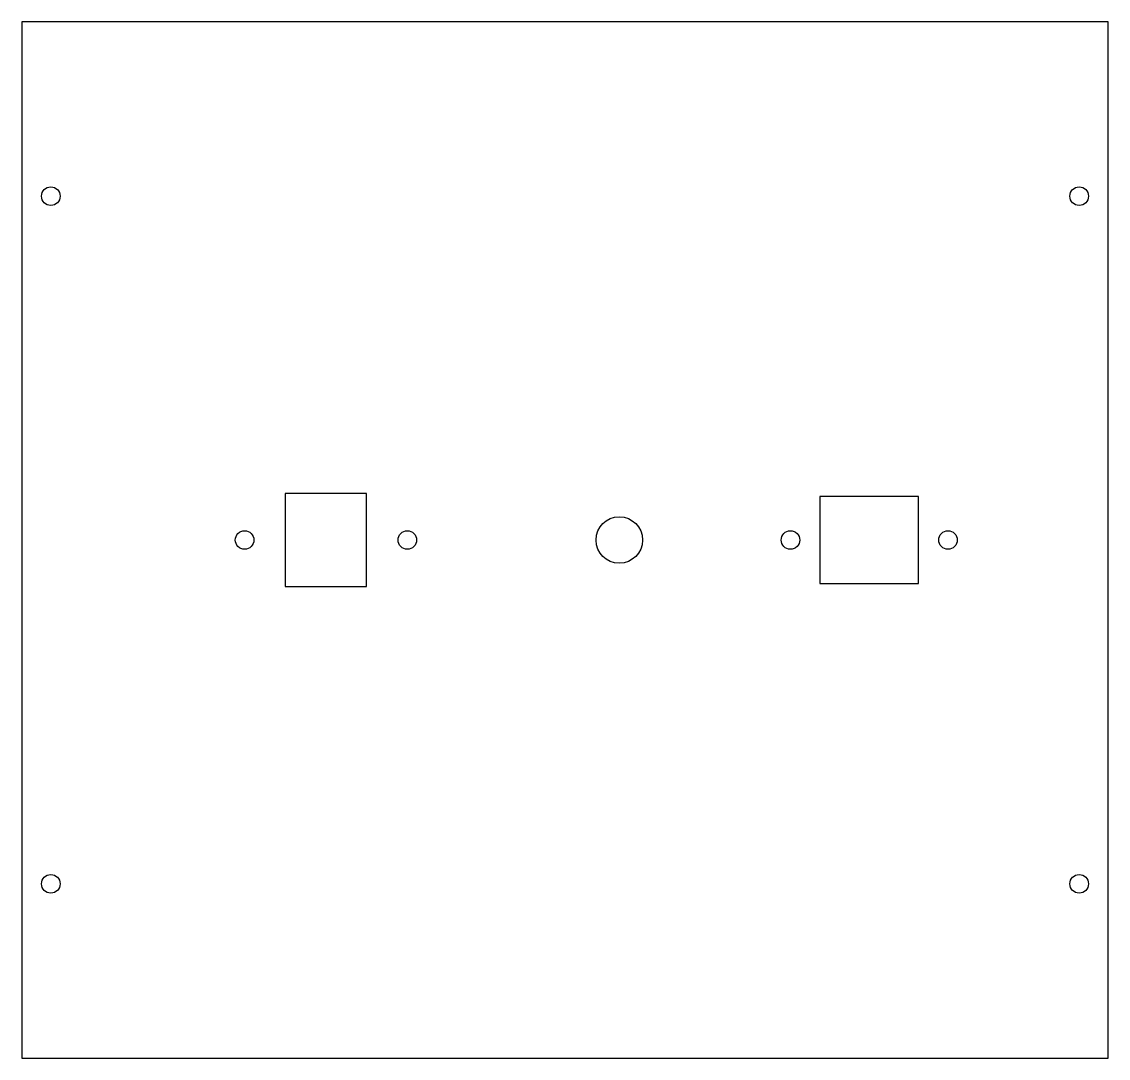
# Model space of a CAD drawing. Header units: millimetres. Extents: x 0 to 187, y 0 to 178.
import ezdxf

# ---------------------------------------------------------------- set-up
doc = ezdxf.new("R2010")
doc.units = ezdxf.units.MM
doc.layers.add('prof_back', color=7, linetype='CONTINUOUS')

msp = doc.modelspace()

# ---------------------------------------------------------------- linework, layer by layer
at = {"layer": 'prof_back'}
for p, q in [((186.9, 178.3), (0, 178.3)), ((0, 178.3), (0, 0)), ((186.9, 0), (186.9, 178.3)), ((59.332, 97.15), (45.332, 97.15)), ((45.332, 97.15), (45.332, 81.15)), ((59.332, 81.15), (59.332, 97.15)), ((154.282, 96.65), (137.282, 96.65)), ((137.282, 96.65), (137.282, 81.65)), ((154.282, 81.65), (154.282, 96.65)), ((45.332, 81.15), (59.332, 81.15)), ((137.282, 81.65), (154.282, 81.65)), ((0, 0), (186.9, 0))]:
    msp.add_line(p, q, dxfattribs=at)
for centre, radius in [((5, 148.3), 1.6), ((181.9, 148.3), 1.6), ((102.795, 89.15), 4), ((38.332, 89.15), 1.6), ((66.332, 89.15), 1.6), ((132.232, 89.15), 1.6), ((159.332, 89.15), 1.6), ((5, 30), 1.6), ((181.9, 30), 1.6)]:
    msp.add_circle(centre, radius, dxfattribs=at)

doc.saveas('drawing.dxf')
